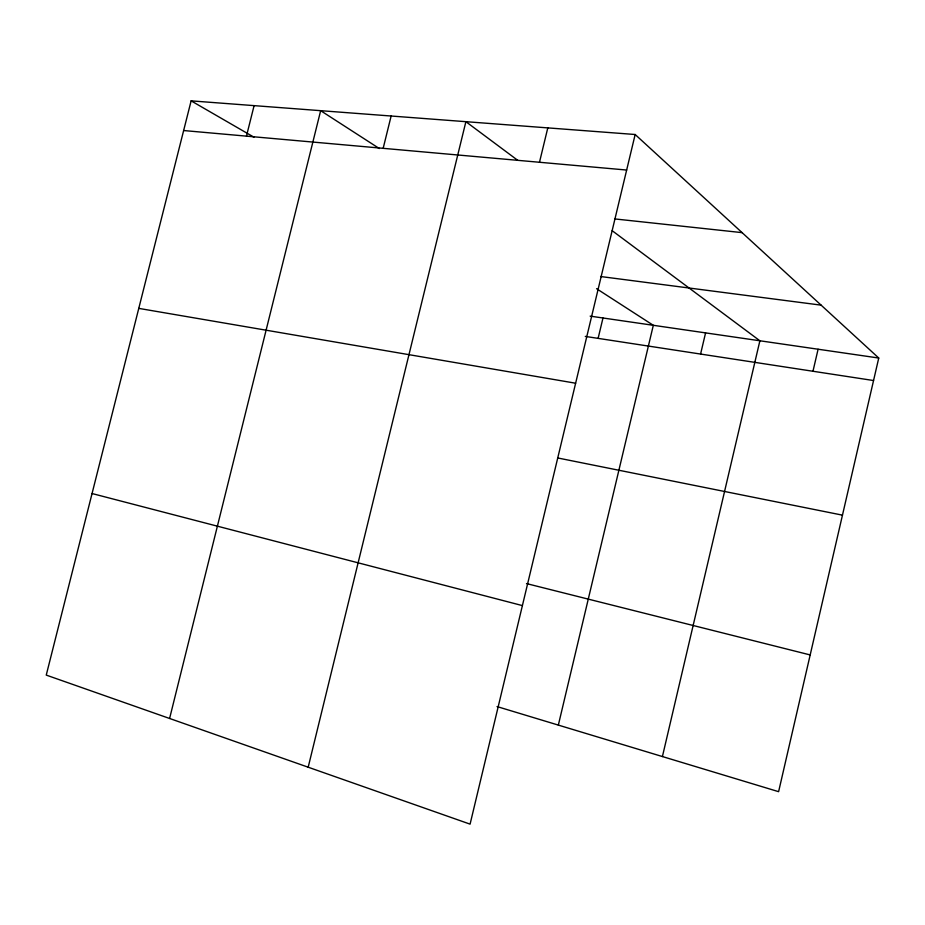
<?xml version="1.0" encoding="UTF-8"?>
<svg xmlns="http://www.w3.org/2000/svg" width="925" height="925" viewBox="0 0 925 925"><rect width="100%" height="100%" fill="white"/><g stroke="black" fill="none" stroke-linecap="round" stroke-linejoin="round"><path stroke-width="1.39" d="M635.163 134.507L470.085 824.14L46.25 675.1L191.128 100.86L635.163 134.507L878.75 358.033L778.607 791.673L497.049 706.573M812.971 371.26L818.093 349.234M662.416 756.558L759.888 340.782L612.177 230.695M700.583 354.055L705.578 332.896M598.117 338.365L602.984 318.003M558.342 725.096L653.316 325.311L596.579 288.692M539.483 162.268L547.797 127.881M308.187 767.207L465.888 121.684L517.769 160.349M383.17 148.324L391.136 116.018M169.599 718.471L320.663 110.676L379.342 148.543M246.455 136.137L254.097 105.635M183.647 130.541L626.664 170.038M614.558 218.901L742.104 232.637M600.579 276.517L821.111 305.146M590.15 316.13L878.75 358.033M585.294 336.411L873.558 380.533M138.773 308.383L575.627 383.216M557.671 457.956L842.467 515.156M526.498 583.582L810.184 654.935M92.061 493.534L522.394 605.597M191.128 100.86L253.936 137.178"/></g></svg>
